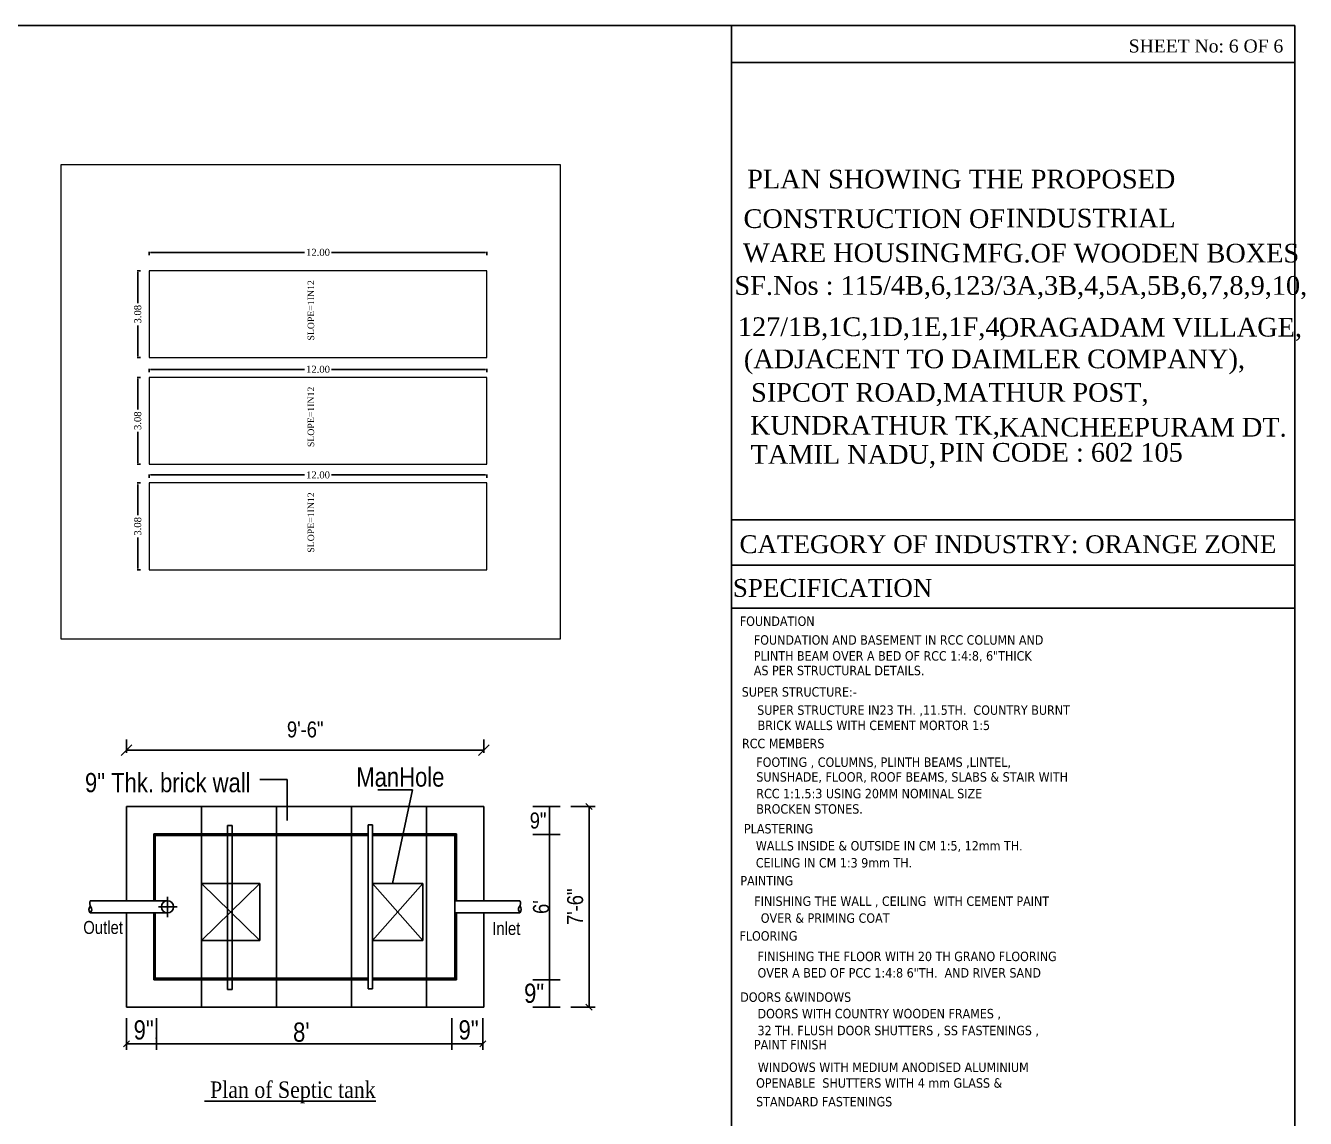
# Model space of a CAD drawing. Header units: metres. Extents: x 31037 to 31490, y -4422 to -3483.
# Drawn here: x 31291.28 to 31336.74, y -4187.7 to -4148.87 of the extents above; entities that cross this region are included whole.
import ezdxf
from ezdxf.enums import TextEntityAlignment as Align

# ---------------------------------------------------------------- set-up
doc = ezdxf.new("R2010")
doc.units = ezdxf.units.M
doc.header["$LTSCALE"] = 30
doc.header["$MEASUREMENT"] = 0
doc.header["$PDMODE"] = 34
doc.linetypes.add('ACAD_ISO02W100', pattern=[15, 12, -3])
doc.linetypes.add('HIDDEN', pattern=[0.375, 0.25, -0.125])
doc.layers.get('0').update_dxf_attribs({"color": 30, "lineweight": 40})
for name, color, linetype, lineweight in [('BLK_1_DA_RAMP_1', 7, 'Continuous', 50), ('BLK_2_DA_RAMP_1', 7, 'Continuous', 50), ('BLK_3_DA_RAMP_1', 7, 'Continuous', 50), ('DIM', 5, 'Continuous', 25), ('JSC-K-Text 2', 7, 'Continuous', 20), ('JSC-L-Text 3', 7, 'Continuous', 20), ('TEXT', 11, 'Continuous', 30)]:
    doc.layers.add(name, color=color, linetype=linetype, lineweight=lineweight)
for name, color, linetype in [('FURNITURE', 2, 'HIDDEN'), ('LE', 3, 'Continuous'), ('LINE', 7, 'Continuous'), ('Mild Line', 150, 'Continuous')]:
    doc.layers.add(name, color=color, linetype=linetype)
doc.styles.add('CMDA 1', font='GARABD.TTF')
doc.styles.add('JSC-Tahoma', font='tahoma.ttf')
doc.styles.add('New', font='ARIALN.TTF')
doc.styles.add('RAM', font='dutchi.ttf')
doc.styles.get("Standard").update_dxf_attribs({"font": 'times.ttf', "height": 0.05})
doc.dimstyles.new('Standard$0', dxfattribs={"dimtxt": 0.08, "dimasz": 0.05, "dimexe": 0.02, "dimexo": 0.05, "dimgap": 0.09, "dimtad": 0, "dimtih": 1, "dimtoh": 1, "dimzin": 0, "dimdsep": 46, "dimtxsty": 'Standard', "dimcen": 0.09, "dimclrd": 7, "dimclre": 7, "dimclrt": 7, "dimadec": 0, "dimazin": 0, "dimtfac": 1, "dimtofl": 0, "dimtmove": 0, "dimatfit": 3, "dimfxl": 0, "dimtolj": 1, "dimtzin": 0, "dimarcsym": 0})

# ---------------------------------------------------------------- blocks, each defined once
blk = doc.blocks.new('_Oblique')
at = {"color": 0, "linetype": 'ByBlock', "lineweight": -2}
blk.add_line((-0.5, -0.5), (0.5, 0.5), dxfattribs=at)
blk = doc.blocks.new('*D142')
at = {"layer": 'BLK_2_DA_RAMP_1', "color": 1, "lineweight": -2}
for p, q in [((31295.665, -4157.031), (31295.665, -4156.911)), ((31295.715, -4156.931), (31301.188, -4156.931)), ((31307.615, -4156.931), (31302.142, -4156.931)), ((31307.665, -4157.031), (31307.665, -4156.911))]:
    blk.add_line(p, q, dxfattribs=at)
at = {"layer": 'BLK_2_DA_RAMP_1', "color": 1, "lineweight": 5}
for points in [[(31295.715, -4156.923), (31295.715, -4156.94), (31295.665, -4156.931)], [(31307.615, -4156.923), (31307.615, -4156.94), (31307.665, -4156.931)]]:
    blk.add_solid(points, dxfattribs=at)
at = {"layer": 'Defpoints', "color": 0, "lineweight": 5}
for p in [(31307.665, -4156.931), (31295.665, -4157.586), (31307.665, -4157.586)]:
    blk.add_point(p, dxfattribs=at)
at = {"layer": 'BLK_2_DA_RAMP_1', "color": 1, "lineweight": 0, "insert": (31301.665, -4156.931), "char_height": 0.25, "attachment_point": 5}
blk.add_mtext('\\A1;12.00', dxfattribs=at)
blk = doc.blocks.new('*D143')
at = {"layer": 'BLK_2_DA_RAMP_1', "color": 2, "lineweight": -2}
for p, q in [((31295.361, -4157.586), (31295.241, -4157.586)), ((31295.261, -4157.636), (31295.261, -4158.733)), ((31295.261, -4160.619), (31295.261, -4159.523)), ((31295.361, -4160.669), (31295.241, -4160.669))]:
    blk.add_line(p, q, dxfattribs=at)
at = {"layer": 'BLK_2_DA_RAMP_1', "color": 2, "lineweight": 5}
for points in [[(31295.253, -4157.636), (31295.27, -4157.636), (31295.261, -4157.586)], [(31295.253, -4160.619), (31295.27, -4160.619), (31295.261, -4160.669)]]:
    blk.add_solid(points, dxfattribs=at)
at = {"layer": 'Defpoints', "color": 0, "lineweight": 5}
for p in [(31295.665, -4157.586), (31295.261, -4160.669), (31295.665, -4160.669)]:
    blk.add_point(p, dxfattribs=at)
at = {"layer": 'BLK_2_DA_RAMP_1', "color": 2, "lineweight": 0, "insert": (31295.261, -4159.128), "char_height": 0.25, "attachment_point": 5, "rotation": 90}
blk.add_mtext('\\A1;3.08', dxfattribs=at)
blk = doc.blocks.new('*D144')
at = {"layer": 'BLK_3_DA_RAMP_1', "color": 2, "lineweight": -2}
for p, q in [((31295.361, -4161.37), (31295.241, -4161.37)), ((31295.261, -4161.42), (31295.261, -4162.517)), ((31295.261, -4164.403), (31295.261, -4163.306)), ((31295.361, -4164.453), (31295.241, -4164.453))]:
    blk.add_line(p, q, dxfattribs=at)
at = {"layer": 'BLK_3_DA_RAMP_1', "color": 2, "lineweight": 5}
for points in [[(31295.253, -4161.42), (31295.27, -4161.42), (31295.261, -4161.37)], [(31295.253, -4164.403), (31295.27, -4164.403), (31295.261, -4164.453)]]:
    blk.add_solid(points, dxfattribs=at)
at = {"layer": 'Defpoints', "color": 0, "lineweight": 5}
for p in [(31295.665, -4161.37), (31295.261, -4164.453), (31295.665, -4164.453)]:
    blk.add_point(p, dxfattribs=at)
at = {"layer": 'BLK_3_DA_RAMP_1', "color": 2, "lineweight": 0, "insert": (31295.261, -4162.911), "char_height": 0.25, "attachment_point": 5, "rotation": 90}
blk.add_mtext('\\A1;3.08', dxfattribs=at)
blk = doc.blocks.new('*D145')
at = {"layer": 'BLK_3_DA_RAMP_1', "color": 1, "lineweight": -2}
for p, q in [((31295.665, -4161.186), (31295.665, -4161.066)), ((31295.715, -4161.086), (31301.188, -4161.086)), ((31307.615, -4161.086), (31302.142, -4161.086)), ((31307.665, -4161.186), (31307.665, -4161.066))]:
    blk.add_line(p, q, dxfattribs=at)
at = {"layer": 'BLK_3_DA_RAMP_1', "color": 1, "lineweight": 5}
for points in [[(31295.715, -4161.078), (31295.715, -4161.094), (31295.665, -4161.086)], [(31307.615, -4161.078), (31307.615, -4161.094), (31307.665, -4161.086)]]:
    blk.add_solid(points, dxfattribs=at)
at = {"layer": 'Defpoints', "color": 0, "lineweight": 5}
for p in [(31307.665, -4161.086), (31295.665, -4161.37), (31307.665, -4161.37)]:
    blk.add_point(p, dxfattribs=at)
at = {"layer": 'BLK_3_DA_RAMP_1', "color": 1, "lineweight": 0, "insert": (31301.665, -4161.086), "char_height": 0.25, "attachment_point": 5}
blk.add_mtext('\\A1;12.00', dxfattribs=at)
blk = doc.blocks.new('*D146')
at = {"layer": 'BLK_1_DA_RAMP_1', "color": 2, "lineweight": -2}
for p, q in [((31295.361, -4165.123), (31295.241, -4165.123)), ((31295.261, -4165.173), (31295.261, -4166.27)), ((31295.261, -4168.156), (31295.261, -4167.059)), ((31295.361, -4168.206), (31295.241, -4168.206))]:
    blk.add_line(p, q, dxfattribs=at)
at = {"layer": 'BLK_1_DA_RAMP_1', "color": 2, "lineweight": 5}
for points in [[(31295.253, -4165.173), (31295.27, -4165.173), (31295.261, -4165.123)], [(31295.253, -4168.156), (31295.27, -4168.156), (31295.261, -4168.206)]]:
    blk.add_solid(points, dxfattribs=at)
at = {"layer": 'Defpoints', "color": 0, "lineweight": 5}
for p in [(31295.665, -4165.123), (31295.261, -4168.206), (31295.665, -4168.206)]:
    blk.add_point(p, dxfattribs=at)
at = {"layer": 'BLK_1_DA_RAMP_1', "color": 2, "lineweight": 0, "insert": (31295.261, -4166.664), "char_height": 0.25, "attachment_point": 5, "rotation": 90}
blk.add_mtext('\\A1;3.08', dxfattribs=at)
blk = doc.blocks.new('*D147')
at = {"layer": 'BLK_1_DA_RAMP_1', "color": 1, "lineweight": -2}
for p, q in [((31295.665, -4164.939), (31295.665, -4164.819)), ((31295.715, -4164.839), (31301.188, -4164.839)), ((31307.615, -4164.839), (31302.142, -4164.839)), ((31307.665, -4164.939), (31307.665, -4164.819))]:
    blk.add_line(p, q, dxfattribs=at)
at = {"layer": 'BLK_1_DA_RAMP_1', "color": 1, "lineweight": 5}
for points in [[(31295.715, -4164.831), (31295.715, -4164.847), (31295.665, -4164.839)], [(31307.615, -4164.831), (31307.615, -4164.847), (31307.665, -4164.839)]]:
    blk.add_solid(points, dxfattribs=at)
at = {"layer": 'Defpoints', "color": 0, "lineweight": 5}
for p in [(31307.665, -4164.839), (31295.665, -4165.123), (31307.665, -4165.123)]:
    blk.add_point(p, dxfattribs=at)
at = {"layer": 'BLK_1_DA_RAMP_1', "color": 1, "lineweight": 0, "insert": (31301.665, -4164.839), "char_height": 0.25, "attachment_point": 5}
blk.add_mtext('\\A1;12.00', dxfattribs=at)

msp = doc.modelspace()

# ---------------------------------------------------------------- linework, layer by layer
at = {"color": 0, "linetype": 'ByBlock', "lineweight": 25}
msp.add_line((31316.35975, -4150.18951), (31336.3646, -4150.18951), dxfattribs=at)
at = {"color": 0, "lineweight": 25}
for p, q in [((31336.3646, -4150.18951), (31316.35975, -4150.18951)), ((31316.36202, -4166.42659), (31336.36687, -4166.42659)), ((31336.3646, -4168.03759), (31316.35975, -4168.03759)), ((31336.3646, -4169.56743), (31316.35975, -4169.56743)), ((31295.83048, -4177.58842), (31303.44212, -4177.58842)), ((31295.83048, -4179.96268), (31295.83048, -4177.58842)), ((31295.83048, -4177.58842), (31303.44212, -4177.58842)), ((31295.83048, -4179.96268), (31295.83048, -4177.58842)), ((31295.83048, -4177.58842), (31303.44212, -4177.58842)), ((31295.83048, -4179.96268), (31295.83048, -4177.58842)), ((31295.83048, -4177.58842), (31303.44212, -4177.58842)), ((31295.83048, -4179.96268), (31295.83048, -4177.58842)), ((31295.85746, -4177.6154), (31303.44212, -4177.6154)), ((31303.44212, -4177.6154), (31295.85746, -4177.6154)), ((31295.85746, -4177.6154), (31295.85746, -4179.96268)), ((31295.85746, -4179.96268), (31295.85746, -4177.6154)), ((31295.85746, -4177.6154), (31303.44212, -4177.6154)), ((31303.44212, -4177.6154), (31295.85746, -4177.6154)), ((31295.85746, -4177.6154), (31295.85746, -4179.96268)), ((31295.85746, -4179.96268), (31295.85746, -4177.6154)), ((31295.85746, -4177.6154), (31303.44212, -4177.6154)), ((31303.44212, -4177.6154), (31295.85746, -4177.6154)), ((31295.85746, -4177.6154), (31295.85746, -4179.96268)), ((31295.85746, -4179.96268), (31295.85746, -4177.6154)), ((31295.85746, -4177.6154), (31303.44212, -4177.6154)), ((31303.44212, -4177.6154), (31295.85746, -4177.6154)), ((31295.85746, -4177.6154), (31295.85746, -4179.96268)), ((31295.85746, -4179.96268), (31295.85746, -4177.6154)), ((31295.88444, -4177.64238), (31303.44212, -4177.64238)), ((31295.88444, -4179.96268), (31295.88444, -4177.64238)), ((31295.88444, -4177.64238), (31303.44212, -4177.64238)), ((31295.88444, -4179.96268), (31295.88444, -4177.64238)), ((31295.88444, -4177.64238), (31303.44212, -4177.64238)), ((31295.88444, -4179.96268), (31295.88444, -4177.64238)), ((31295.88444, -4177.64238), (31303.44212, -4177.64238)), ((31295.88444, -4179.96268), (31295.88444, -4177.64238)), ((31303.604, -4177.58842), (31306.58431, -4177.58842)), ((31303.604, -4177.58842), (31306.58431, -4177.58842)), ((31303.604, -4177.58842), (31306.58431, -4177.58842)), ((31303.604, -4177.58842), (31306.58431, -4177.58842)), ((31303.604, -4177.6154), (31306.55733, -4177.6154)), ((31306.55733, -4177.6154), (31303.604, -4177.6154)), ((31303.604, -4177.6154), (31306.55733, -4177.6154)), ((31306.55733, -4177.6154), (31303.604, -4177.6154)), ((31303.604, -4177.6154), (31306.55733, -4177.6154)), ((31306.55733, -4177.6154), (31303.604, -4177.6154)), ((31303.604, -4177.6154), (31306.55733, -4177.6154)), ((31306.55733, -4177.6154), (31303.604, -4177.6154)), ((31303.604, -4177.64238), (31306.53035, -4177.64238)), ((31303.604, -4177.64238), (31306.53035, -4177.64238)), ((31303.604, -4177.64238), (31306.53035, -4177.64238)), ((31303.604, -4177.64238), (31306.53035, -4177.64238)), ((31306.53035, -4177.64238), (31306.53035, -4182.71466)), ((31306.53035, -4177.64238), (31306.53035, -4182.71466)), ((31306.53035, -4177.64238), (31306.53035, -4182.71466)), ((31306.53035, -4177.64238), (31306.53035, -4182.71466)), ((31306.55733, -4179.96268), (31306.55733, -4177.6154)), ((31306.55733, -4177.6154), (31306.55733, -4179.96268)), ((31306.55733, -4179.96268), (31306.55733, -4177.6154)), ((31306.55733, -4177.6154), (31306.55733, -4179.96268)), ((31306.55733, -4179.96268), (31306.55733, -4177.6154)), ((31306.55733, -4177.6154), (31306.55733, -4179.96268)), ((31306.55733, -4179.96268), (31306.55733, -4177.6154)), ((31306.55733, -4177.6154), (31306.55733, -4179.96268)), ((31306.58431, -4177.58842), (31306.58431, -4179.96268)), ((31306.58431, -4177.58842), (31306.58431, -4179.96268)), ((31306.58431, -4177.58842), (31306.58431, -4179.96268)), ((31306.58431, -4177.58842), (31306.58431, -4179.96268)), ((31294.85919, -4179.96268), (31293.57435, -4179.96268)), ((31294.85919, -4179.96268), (31293.57435, -4179.96268)), ((31294.85919, -4179.96268), (31293.57435, -4179.96268)), ((31294.85919, -4179.96268), (31293.57435, -4179.96268)), ((31295.85746, -4179.96268), (31294.85919, -4179.96268)), ((31295.85746, -4179.96268), (31294.85919, -4179.96268)), ((31295.85746, -4179.96268), (31294.85919, -4179.96268)), ((31295.85746, -4179.96268), (31294.85919, -4179.96268)), ((31296.31612, -4179.96268), (31295.85746, -4179.96268)), ((31296.31612, -4179.96268), (31295.85746, -4179.96268)), ((31296.31612, -4179.96268), (31295.85746, -4179.96268)), ((31296.31612, -4179.96268), (31295.85746, -4179.96268)), ((31296.31612, -4180.54316), (31296.31612, -4179.82287)), ((31296.31612, -4180.54316), (31296.31612, -4179.82287)), ((31296.31612, -4180.54316), (31296.31612, -4179.82287)), ((31296.31612, -4180.54316), (31296.31612, -4179.82287)), ((31306.53035, -4179.96268), (31307.55559, -4179.96268)), ((31306.53035, -4179.96268), (31307.55559, -4179.96268)), ((31306.53035, -4179.96268), (31307.55559, -4179.96268)), ((31306.53035, -4179.96268), (31307.55559, -4179.96268)), ((31307.55559, -4179.96268), (31308.84043, -4179.96268)), ((31307.55559, -4179.96268), (31308.84043, -4179.96268)), ((31307.55559, -4179.96268), (31308.84043, -4179.96268)), ((31307.55559, -4179.96268), (31308.84043, -4179.96268)), ((31294.85919, -4180.39436), (31293.57435, -4180.39436)), ((31294.85919, -4180.39436), (31293.57435, -4180.39436)), ((31294.85919, -4180.39436), (31293.57435, -4180.39436)), ((31294.85919, -4180.39436), (31293.57435, -4180.39436)), ((31295.85746, -4180.39436), (31294.85919, -4180.39436)), ((31295.85746, -4180.39436), (31294.85919, -4180.39436)), ((31295.85746, -4180.39436), (31294.85919, -4180.39436)), ((31295.85746, -4180.39436), (31294.85919, -4180.39436)), ((31295.83048, -4182.76862), (31295.83048, -4180.39436)), ((31295.83048, -4182.76862), (31295.83048, -4180.39436)), ((31295.83048, -4182.76862), (31295.83048, -4180.39436)), ((31295.83048, -4182.76862), (31295.83048, -4180.39436)), ((31295.85746, -4180.39436), (31295.85746, -4182.74164)), ((31296.31612, -4180.39436), (31295.85746, -4180.39436)), ((31295.85746, -4182.74164), (31295.85746, -4180.39436)), ((31295.85746, -4180.39436), (31295.85746, -4182.74164)), ((31296.31612, -4180.39436), (31295.85746, -4180.39436)), ((31295.85746, -4182.74164), (31295.85746, -4180.39436)), ((31295.85746, -4180.39436), (31295.85746, -4182.74164)), ((31296.31612, -4180.39436), (31295.85746, -4180.39436)), ((31295.85746, -4182.74164), (31295.85746, -4180.39436)), ((31295.85746, -4180.39436), (31295.85746, -4182.74164)), ((31296.31612, -4180.39436), (31295.85746, -4180.39436)), ((31295.85746, -4182.74164), (31295.85746, -4180.39436)), ((31295.88444, -4182.71466), (31295.88444, -4180.39436)), ((31295.88444, -4182.71466), (31295.88444, -4180.39436)), ((31295.88444, -4182.71466), (31295.88444, -4180.39436)), ((31295.88444, -4182.71466), (31295.88444, -4180.39436)), ((31296.66445, -4180.17852), (31295.99955, -4180.17852)), ((31296.66445, -4180.17852), (31295.99955, -4180.17852)), ((31296.66445, -4180.17852), (31295.99955, -4180.17852)), ((31296.66445, -4180.17852), (31295.99955, -4180.17852)), ((31306.53035, -4180.39436), (31307.55559, -4180.39436)), ((31306.53035, -4180.39436), (31307.55559, -4180.39436)), ((31306.53035, -4180.39436), (31307.55559, -4180.39436)), ((31306.53035, -4180.39436), (31307.55559, -4180.39436)), ((31306.55733, -4182.74164), (31306.55733, -4180.39436)), ((31306.55733, -4180.39436), (31306.55733, -4182.74164)), ((31306.55733, -4182.74164), (31306.55733, -4180.39436)), ((31306.55733, -4180.39436), (31306.55733, -4182.74164)), ((31306.55733, -4182.74164), (31306.55733, -4180.39436)), ((31306.55733, -4180.39436), (31306.55733, -4182.74164)), ((31306.55733, -4182.74164), (31306.55733, -4180.39436)), ((31306.55733, -4180.39436), (31306.55733, -4182.74164)), ((31306.58431, -4180.39436), (31306.58431, -4182.76862)), ((31306.58431, -4180.39436), (31306.58431, -4182.76862)), ((31306.58431, -4180.39436), (31306.58431, -4182.76862)), ((31306.58431, -4180.39436), (31306.58431, -4182.76862)), ((31307.55559, -4180.39436), (31308.8374, -4180.39436)), ((31307.55559, -4180.39436), (31308.8374, -4180.39436)), ((31307.55559, -4180.39436), (31308.8374, -4180.39436)), ((31307.55559, -4180.39436), (31308.8374, -4180.39436)), ((31303.44212, -4182.71466), (31295.88444, -4182.71466)), ((31303.44212, -4182.71466), (31295.88444, -4182.71466)), ((31303.44212, -4182.71466), (31295.88444, -4182.71466)), ((31303.44212, -4182.71466), (31295.88444, -4182.71466)), ((31306.53035, -4182.71466), (31303.604, -4182.71466)), ((31306.53035, -4182.71466), (31303.604, -4182.71466)), ((31306.53035, -4182.71466), (31303.604, -4182.71466)), ((31306.53035, -4182.71466), (31303.604, -4182.71466)), ((31303.44212, -4182.76862), (31295.83048, -4182.76862)), ((31303.44212, -4182.76862), (31295.83048, -4182.76862)), ((31303.44212, -4182.76862), (31295.83048, -4182.76862)), ((31303.44212, -4182.76862), (31295.83048, -4182.76862)), ((31295.85746, -4182.74164), (31303.44212, -4182.74164)), ((31303.44212, -4182.74164), (31295.85746, -4182.74164)), ((31295.85746, -4182.74164), (31303.44212, -4182.74164)), ((31303.44212, -4182.74164), (31295.85746, -4182.74164)), ((31295.85746, -4182.74164), (31303.44212, -4182.74164)), ((31303.44212, -4182.74164), (31295.85746, -4182.74164)), ((31295.85746, -4182.74164), (31303.44212, -4182.74164)), ((31303.44212, -4182.74164), (31295.85746, -4182.74164)), ((31303.604, -4182.74164), (31306.55733, -4182.74164)), ((31306.55733, -4182.74164), (31303.604, -4182.74164)), ((31303.604, -4182.74164), (31306.55733, -4182.74164)), ((31306.55733, -4182.74164), (31303.604, -4182.74164)), ((31303.604, -4182.74164), (31306.55733, -4182.74164)), ((31306.55733, -4182.74164), (31303.604, -4182.74164)), ((31303.604, -4182.74164), (31306.55733, -4182.74164)), ((31306.55733, -4182.74164), (31303.604, -4182.74164)), ((31306.58431, -4182.76862), (31303.604, -4182.76862)), ((31306.58431, -4182.76862), (31303.604, -4182.76862)), ((31306.58431, -4182.76862), (31303.604, -4182.76862)), ((31306.58431, -4182.76862), (31303.604, -4182.76862)), ((31294.89344, -4183.73991), (31294.85919, -4183.70565)), ((31294.89344, -4183.73991), (31294.85919, -4183.70565)), ((31294.89344, -4183.73991), (31294.85919, -4183.70565)), ((31294.89344, -4183.73991), (31294.85919, -4183.70565))]:
    msp.add_line(p, q, dxfattribs=at)
at = {"color": 0, "lineweight": 5}
msp.add_lwpolyline([(31292.54014, -4153.80531), (31310.26715, -4153.80531), (31310.26715, -4170.66858), (31292.54014, -4170.66858)], close=True, dxfattribs=at)
at = {"color": 0, "lineweight": 25}
for centre, major_axis, start_param, end_param in [((31293.77244, -4180.05003), (0.15309, 0.15309), 1.94089673, 3.00970596), ((31293.77244, -4180.05003), (0.15309, 0.15309), 1.94089673, 3.00970596), ((31293.77244, -4180.05003), (0.15309, 0.15309), 1.94089673, 3.00970596), ((31293.77244, -4180.05003), (0.15309, 0.15309), 1.94089673, 3.00970596), ((31296.31612, -4180.17852), (0.15262, 0.15262), 5.49778714, 11.78097245), ((31296.31612, -4180.17852), (0.15262, 0.15262), 5.49778714, 11.78097245), ((31296.31612, -4180.17852), (0.15262, 0.15262), 5.49778714, 11.78097245), ((31296.31612, -4180.17852), (0.15262, 0.15262), 5.49778714, 11.78097245), ((31308.64234, -4180.05003), (-0.15309, 0.15309), 3.27347935, 4.34228857), ((31308.64234, -4180.05003), (-0.15309, 0.15309), 3.27347935, 4.34228857), ((31308.64234, -4180.05003), (-0.15309, 0.15309), 3.27347935, 4.34228857), ((31308.64234, -4180.05003), (-0.15309, 0.15309), 3.27347935, 4.34228857), ((31293.71699, -4180.27253), (0.13264, 0.13264), 1.62779836, 3.06305611), ((31293.71699, -4180.27253), (0.13264, 0.13264), 1.62779836, 3.06305611), ((31293.71699, -4180.27253), (0.13264, 0.13264), 1.62779836, 3.06305611), ((31293.71699, -4180.27253), (0.13264, 0.13264), 1.62779836, 3.06305611), ((31293.44821, -4180.27267), (-0.12549, 0.12549), 3.16832319, 4.46554452), ((31293.44821, -4180.27267), (-0.12549, 0.12549), 3.16832319, 4.46554452), ((31293.44821, -4180.27267), (-0.12549, 0.12549), 3.16832319, 4.46554452), ((31293.44821, -4180.27267), (-0.12549, 0.12549), 3.16832319, 4.46554452), ((31308.96657, -4180.27267), (0.12549, 0.12549), 1.81764079, 3.11486212), ((31308.96657, -4180.27267), (0.12549, 0.12549), 1.81764079, 3.11486212), ((31308.96657, -4180.27267), (0.12549, 0.12549), 1.81764079, 3.11486212), ((31308.96657, -4180.27267), (0.12549, 0.12549), 1.81764079, 3.11486212), ((31308.69779, -4180.27253), (0.13264, 0.13264), 4.79092552, 6.22618327), ((31308.69779, -4180.27253), (0.13264, 0.13264), 4.79092552, 6.22618327), ((31308.69779, -4180.27253), (0.13264, 0.13264), 4.79092552, 6.22618327), ((31308.69779, -4180.27253), (0.13264, 0.13264), 4.79092552, 6.22618327)]:
    msp.add_ellipse(centre, major_axis=major_axis, ratio=1, start_param=start_param, end_param=end_param, dxfattribs=at)
msp.add_solid([(31306.58431, -4177.58842), (31306.58412, -4177.61558), (31306.55775, -4177.58823), (31306.55733, -4177.6154)], dxfattribs=at)
msp.add_solid([(31306.58431, -4177.58842), (31306.58412, -4177.61558), (31306.55775, -4177.58823), (31306.55733, -4177.6154)], dxfattribs=at)
msp.add_solid([(31306.58431, -4177.58842), (31306.58412, -4177.61558), (31306.55775, -4177.58823), (31306.55733, -4177.6154)], dxfattribs=at)
msp.add_solid([(31306.58431, -4177.58842), (31306.58412, -4177.61558), (31306.55775, -4177.58823), (31306.55733, -4177.6154)], dxfattribs=at)
at = {"layer": 'BLK_1_DA_RAMP_1', "color": 1, "lineweight": 0}
msp.add_lwpolyline([(31295.66522, -4165.12309), (31295.66522, -4168.20584), (31307.66522, -4168.20584), (31307.66522, -4165.12309)], close=True, dxfattribs=at)
at = {"layer": 'BLK_2_DA_RAMP_1', "color": 1, "lineweight": 0}
msp.add_lwpolyline([(31295.66522, -4157.58631), (31295.66522, -4160.66906), (31307.66522, -4160.66906), (31307.66522, -4157.58631)], close=True, dxfattribs=at)
at = {"layer": 'BLK_3_DA_RAMP_1', "color": 1, "lineweight": 0}
msp.add_lwpolyline([(31295.66522, -4161.3701), (31295.66522, -4164.45284), (31307.66522, -4164.45284), (31307.66522, -4161.3701)], close=True, dxfattribs=at)
at = {"layer": 'DIM', "color": 0, "lineweight": 25}
for p, q in [((31294.85919, -4174.7045), (31294.85919, -4174.24044)), ((31294.85919, -4174.7045), (31294.85919, -4174.24044)), ((31294.85919, -4174.7045), (31294.85919, -4174.24044)), ((31294.85919, -4174.7045), (31294.85919, -4174.24044)), ((31307.55559, -4174.7045), (31307.55559, -4174.24044)), ((31307.55559, -4174.7045), (31307.55559, -4174.24044)), ((31307.55559, -4174.7045), (31307.55559, -4174.24044)), ((31307.55559, -4174.7045), (31307.55559, -4174.24044)), ((31294.85919, -4174.61966), (31307.55559, -4174.61966)), ((31294.85919, -4174.61966), (31307.55559, -4174.61966)), ((31294.85919, -4174.61966), (31307.55559, -4174.61966)), ((31294.85919, -4174.61966), (31307.55559, -4174.61966)), ((31310.64629, -4176.61713), (31311.5086, -4176.61713)), ((31310.64629, -4176.61713), (31311.5086, -4176.61713)), ((31310.64629, -4176.61713), (31311.5086, -4176.61713)), ((31310.64629, -4176.61713), (31311.5086, -4176.61713)), ((31311.29276, -4176.61713), (31311.29276, -4183.73991)), ((31311.29276, -4176.61713), (31311.29276, -4183.73991)), ((31311.29276, -4176.61713), (31311.29276, -4183.73991)), ((31311.29276, -4176.61713), (31311.29276, -4183.73991)), ((31310.64629, -4183.73991), (31311.5086, -4183.73991)), ((31310.64629, -4183.73991), (31311.5086, -4183.73991)), ((31310.64629, -4183.73991), (31311.5086, -4183.73991)), ((31310.64629, -4183.73991), (31311.5086, -4183.73991)), ((31294.85919, -4184.13171), (31294.85919, -4185.26427)), ((31294.85919, -4184.13171), (31294.85919, -4185.26427)), ((31294.85919, -4184.13171), (31294.85919, -4185.26427)), ((31294.85919, -4184.13171), (31294.85919, -4185.26427)), ((31295.9241, -4184.13171), (31295.9241, -4185.26427)), ((31295.9241, -4184.13171), (31295.9241, -4185.26427)), ((31295.9241, -4184.13171), (31295.9241, -4185.26427)), ((31295.9241, -4184.13171), (31295.9241, -4185.26427)), ((31306.41437, -4184.13171), (31306.41437, -4185.26427)), ((31306.41437, -4184.13171), (31306.41437, -4185.26427)), ((31306.41437, -4184.13171), (31306.41437, -4185.26427)), ((31306.41437, -4184.13171), (31306.41437, -4185.26427)), ((31307.52134, -4184.13171), (31307.52134, -4185.26427)), ((31307.52134, -4184.13171), (31307.52134, -4185.26427)), ((31307.52134, -4184.13171), (31307.52134, -4185.26427)), ((31307.52134, -4184.13171), (31307.52134, -4185.26427)), ((31294.85919, -4185.04843), (31307.52134, -4185.04843)), ((31294.85919, -4185.04843), (31307.52134, -4185.04843)), ((31294.85919, -4185.04843), (31307.52134, -4185.04843)), ((31294.85919, -4185.04843), (31307.52134, -4185.04843))]:
    msp.add_line(p, q, dxfattribs=at)
msp.add_lwpolyline([(31232.08042, -4148.87448), (31336.3646, -4148.87448), (31336.3646, -4230.29321), (31232.08042, -4230.29321)], close=True, dxfattribs=at)
msp.add_lwpolyline([(31336.3646, -4230.29321), (31336.3646, -4148.87448), (31316.35975, -4148.87448), (31316.35975, -4230.29321)], dxfattribs=at)
at = {"layer": 'FURNITURE', "color": 0, "lineweight": 25}
for p, q in [((31294.85919, -4184.86138), (31294.85919, -4184.83499)), ((31294.85919, -4184.86138), (31294.85919, -4184.83499)), ((31294.85919, -4184.86138), (31294.85919, -4184.83499)), ((31294.85919, -4184.86138), (31294.85919, -4184.83499)), ((31295.91437, -4184.86138), (31295.91437, -4184.83499)), ((31295.91437, -4184.86138), (31295.91437, -4184.83499)), ((31295.91437, -4184.86138), (31295.91437, -4184.83499)), ((31295.91437, -4184.86138), (31295.91437, -4184.83499)), ((31294.85919, -4185.05083), (31295.91437, -4185.05083)), ((31294.85919, -4185.05083), (31295.91437, -4185.05083)), ((31294.85919, -4185.05083), (31295.91437, -4185.05083)), ((31294.85919, -4185.05083), (31295.91437, -4185.05083))]:
    msp.add_line(p, q, dxfattribs=at)
at = {"layer": 'LINE', "color": 0, "lineweight": 25}
for p, q in [((31294.85919, -4176.61713), (31307.55559, -4176.61713)), ((31294.85919, -4179.96268), (31294.85919, -4176.61713)), ((31294.85919, -4176.61713), (31307.55559, -4176.61713)), ((31294.85919, -4179.96268), (31294.85919, -4176.61713)), ((31294.85919, -4176.61713), (31307.55559, -4176.61713)), ((31294.85919, -4179.96268), (31294.85919, -4176.61713)), ((31294.85919, -4176.61713), (31307.55559, -4176.61713)), ((31294.85919, -4179.96268), (31294.85919, -4176.61713)), ((31307.55559, -4176.61713), (31307.55559, -4179.96268)), ((31307.55559, -4176.61713), (31307.55559, -4179.96268)), ((31307.55559, -4176.61713), (31307.55559, -4179.96268)), ((31307.55559, -4176.61713), (31307.55559, -4179.96268)), ((31309.30042, -4176.61713), (31310.27189, -4176.61713)), ((31309.30042, -4176.61713), (31310.27189, -4176.61713)), ((31309.30042, -4176.61713), (31310.27189, -4176.61713)), ((31309.30042, -4176.61713), (31310.27189, -4176.61713)), ((31309.89268, -4177.61558), (31309.89268, -4176.61713)), ((31309.89268, -4177.61558), (31309.89268, -4176.61713)), ((31309.89268, -4177.61558), (31309.89268, -4176.61713)), ((31309.89268, -4177.61558), (31309.89268, -4176.61713)), ((31309.30042, -4177.61558), (31310.27189, -4177.61558)), ((31309.30042, -4177.61558), (31310.27189, -4177.61558)), ((31309.30042, -4177.61558), (31310.27189, -4177.61558)), ((31309.30042, -4177.61558), (31310.27189, -4177.61558)), ((31309.67963, -4177.61558), (31310.27189, -4177.61558)), ((31309.67963, -4177.61558), (31310.27189, -4177.61558)), ((31309.67963, -4177.61558), (31310.27189, -4177.61558)), ((31309.67963, -4177.61558), (31310.27189, -4177.61558)), ((31309.89268, -4177.61558), (31309.89268, -4182.76862)), ((31309.89268, -4177.61558), (31309.89268, -4182.76862)), ((31309.89268, -4177.61558), (31309.89268, -4182.76862)), ((31309.89268, -4177.61558), (31309.89268, -4182.76862)), ((31294.85919, -4183.73991), (31294.85919, -4180.39436)), ((31294.85919, -4183.73991), (31294.85919, -4180.39436)), ((31294.85919, -4183.73991), (31294.85919, -4180.39436)), ((31294.85919, -4183.73991), (31294.85919, -4180.39436)), ((31307.55559, -4180.39436), (31307.55559, -4183.73991)), ((31307.55559, -4180.39436), (31307.55559, -4183.73991)), ((31307.55559, -4180.39436), (31307.55559, -4183.73991)), ((31307.55559, -4180.39436), (31307.55559, -4183.73991)), ((31309.3006, -4182.76862), (31310.27189, -4182.76862)), ((31309.3006, -4182.76862), (31310.27189, -4182.76862)), ((31309.3006, -4182.76862), (31310.27189, -4182.76862)), ((31309.3006, -4182.76862), (31310.27189, -4182.76862)), ((31309.67963, -4182.76862), (31310.27189, -4182.76862)), ((31309.67963, -4182.76862), (31310.27189, -4182.76862)), ((31309.67963, -4182.76862), (31310.27189, -4182.76862)), ((31309.67963, -4182.76862), (31310.27189, -4182.76862)), ((31309.89268, -4182.76862), (31309.89268, -4183.73991)), ((31309.89268, -4182.76862), (31309.89268, -4183.73991)), ((31309.89268, -4182.76862), (31309.89268, -4183.73991)), ((31309.89268, -4182.76862), (31309.89268, -4183.73991)), ((31307.55559, -4183.73991), (31294.85919, -4183.73991)), ((31307.55559, -4183.73991), (31294.85919, -4183.73991)), ((31307.55559, -4183.73991), (31294.85919, -4183.73991)), ((31307.55559, -4183.73991), (31294.85919, -4183.73991)), ((31309.3006, -4183.73991), (31310.27189, -4183.73991)), ((31309.3006, -4183.73991), (31310.27189, -4183.73991)), ((31309.3006, -4183.73991), (31310.27189, -4183.73991)), ((31309.3006, -4183.73991), (31310.27189, -4183.73991))]:
    msp.add_line(p, q, dxfattribs=at)
at = {"layer": 'Mild Line', "color": 0, "lineweight": 25}
for p, q in [((31300.56781, -4175.65055), (31299.59986, -4175.65055)), ((31300.56781, -4175.65055), (31299.59986, -4175.65055)), ((31300.56781, -4175.65055), (31299.59986, -4175.65055)), ((31300.56781, -4175.65055), (31299.59986, -4175.65055)), ((31300.56781, -4177.11626), (31300.56781, -4175.65055)), ((31300.56781, -4177.11626), (31300.56781, -4175.65055)), ((31300.56781, -4177.11626), (31300.56781, -4175.65055)), ((31300.56781, -4177.11626), (31300.56781, -4175.65055)), ((31305.02384, -4176.02109), (31303.79256, -4176.02109)), ((31305.02384, -4176.02109), (31303.79256, -4176.02109)), ((31305.02384, -4176.02109), (31303.79256, -4176.02109)), ((31305.02384, -4176.02109), (31303.79256, -4176.02109)), ((31304.30987, -4179.35025), (31305.02384, -4176.02109)), ((31304.30987, -4179.35025), (31305.02384, -4176.02109)), ((31304.30987, -4179.35025), (31305.02384, -4176.02109)), ((31304.30987, -4179.35025), (31305.02384, -4176.02109)), ((31303.44212, -4177.26466), (31303.44212, -4183.09238)), ((31303.44212, -4177.26466), (31303.604, -4177.26466)), ((31303.44212, -4177.26466), (31303.44212, -4183.09238)), ((31303.44212, -4177.26466), (31303.604, -4177.26466)), ((31303.44212, -4177.26466), (31303.44212, -4183.09238)), ((31303.44212, -4177.26466), (31303.604, -4177.26466)), ((31303.44212, -4177.26466), (31303.44212, -4183.09238)), ((31303.44212, -4177.26466), (31303.604, -4177.26466)), ((31303.604, -4177.26466), (31303.604, -4183.09238)), ((31303.604, -4177.26466), (31303.604, -4183.09238)), ((31303.604, -4177.26466), (31303.604, -4183.09238)), ((31303.604, -4177.26466), (31303.604, -4183.09238)), ((31298.44774, -4177.29164), (31298.44774, -4183.11936)), ((31298.44774, -4177.29164), (31298.60962, -4177.29164)), ((31298.44774, -4177.29164), (31298.44774, -4183.11936)), ((31298.44774, -4177.29164), (31298.60962, -4177.29164)), ((31298.44774, -4177.29164), (31298.44774, -4183.11936)), ((31298.44774, -4177.29164), (31298.60962, -4177.29164)), ((31298.44774, -4177.29164), (31298.44774, -4183.11936)), ((31298.44774, -4177.29164), (31298.60962, -4177.29164)), ((31298.60962, -4177.29164), (31298.60962, -4183.11936)), ((31298.60962, -4177.29164), (31298.60962, -4183.11936)), ((31298.60962, -4177.29164), (31298.60962, -4183.11936)), ((31298.60962, -4177.29164), (31298.60962, -4183.11936)), ((31298.60962, -4183.11936), (31298.44774, -4183.11936)), ((31298.60962, -4183.11936), (31298.44774, -4183.11936)), ((31298.60962, -4183.11936), (31298.44774, -4183.11936)), ((31298.60962, -4183.11936), (31298.44774, -4183.11936)), ((31303.604, -4183.09238), (31303.44212, -4183.09238)), ((31303.604, -4183.09238), (31303.44212, -4183.09238)), ((31303.604, -4183.09238), (31303.44212, -4183.09238)), ((31303.604, -4183.09238), (31303.44212, -4183.09238))]:
    msp.add_line(p, q, dxfattribs=at)
at = {"layer": 'Mild Line', "color": 0, "linetype": 'ACAD_ISO02W100', "lineweight": 25}
for p, q in [((31297.52491, -4183.73991), (31297.52491, -4176.61713)), ((31297.52491, -4183.73991), (31297.52491, -4176.61713)), ((31297.52491, -4183.73991), (31297.52491, -4176.61713)), ((31297.52491, -4183.73991), (31297.52491, -4176.61713)), ((31300.19062, -4183.73991), (31300.19062, -4176.61713)), ((31300.19062, -4183.73991), (31300.19062, -4176.61713)), ((31300.19062, -4183.73991), (31300.19062, -4176.61713)), ((31300.19062, -4183.73991), (31300.19062, -4176.61713)), ((31302.85634, -4183.73991), (31302.85634, -4176.61713)), ((31302.85634, -4183.73991), (31302.85634, -4176.61713)), ((31302.85634, -4183.73991), (31302.85634, -4176.61713)), ((31302.85634, -4183.73991), (31302.85634, -4176.61713)), ((31305.52205, -4183.73991), (31305.52205, -4176.61713)), ((31305.52205, -4183.73991), (31305.52205, -4176.61713)), ((31305.52205, -4183.73991), (31305.52205, -4176.61713)), ((31305.52205, -4183.73991), (31305.52205, -4176.61713)), ((31297.52491, -4179.35025), (31299.60265, -4179.35025)), ((31297.52491, -4181.37296), (31297.52491, -4179.35025)), ((31299.60265, -4181.37296), (31297.52491, -4179.35025)), ((31299.60265, -4179.35025), (31297.52491, -4181.37296)), ((31297.52491, -4179.35025), (31299.60265, -4179.35025)), ((31297.52491, -4181.37296), (31297.52491, -4179.35025)), ((31299.60265, -4181.37296), (31297.52491, -4179.35025)), ((31299.60265, -4179.35025), (31297.52491, -4181.37296)), ((31297.52491, -4179.35025), (31299.60265, -4179.35025)), ((31297.52491, -4181.37296), (31297.52491, -4179.35025)), ((31299.60265, -4181.37296), (31297.52491, -4179.35025)), ((31299.60265, -4179.35025), (31297.52491, -4181.37296)), ((31297.52491, -4179.35025), (31299.60265, -4179.35025)), ((31297.52491, -4181.37296), (31297.52491, -4179.35025)), ((31299.60265, -4181.37296), (31297.52491, -4179.35025)), ((31299.60265, -4179.35025), (31297.52491, -4181.37296)), ((31299.60265, -4179.35025), (31299.60265, -4181.37296)), ((31299.60265, -4179.35025), (31299.60265, -4181.37296)), ((31299.60265, -4179.35025), (31299.60265, -4181.37296)), ((31299.60265, -4179.35025), (31299.60265, -4181.37296)), ((31303.60243, -4179.35025), (31305.39042, -4179.35025)), ((31303.60243, -4181.37296), (31303.60243, -4179.35025)), ((31305.39042, -4181.37296), (31303.60243, -4179.35025)), ((31305.39042, -4179.35025), (31303.60243, -4181.37296)), ((31303.60243, -4179.35025), (31305.39042, -4179.35025)), ((31303.60243, -4181.37296), (31303.60243, -4179.35025)), ((31305.39042, -4181.37296), (31303.60243, -4179.35025)), ((31305.39042, -4179.35025), (31303.60243, -4181.37296)), ((31303.60243, -4179.35025), (31305.39042, -4179.35025)), ((31303.60243, -4181.37296), (31303.60243, -4179.35025)), ((31305.39042, -4181.37296), (31303.60243, -4179.35025)), ((31305.39042, -4179.35025), (31303.60243, -4181.37296)), ((31303.60243, -4179.35025), (31305.39042, -4179.35025)), ((31303.60243, -4181.37296), (31303.60243, -4179.35025)), ((31305.39042, -4181.37296), (31303.60243, -4179.35025)), ((31305.39042, -4179.35025), (31303.60243, -4181.37296)), ((31305.39042, -4179.35025), (31305.39042, -4181.37296)), ((31305.39042, -4179.35025), (31305.39042, -4181.37296)), ((31305.39042, -4179.35025), (31305.39042, -4181.37296)), ((31305.39042, -4179.35025), (31305.39042, -4181.37296)), ((31299.60265, -4181.37296), (31297.52491, -4181.37296)), ((31299.60265, -4181.37296), (31297.52491, -4181.37296)), ((31299.60265, -4181.37296), (31297.52491, -4181.37296)), ((31299.60265, -4181.37296), (31297.52491, -4181.37296)), ((31305.39042, -4181.37296), (31303.60243, -4181.37296)), ((31305.39042, -4181.37296), (31303.60243, -4181.37296)), ((31305.39042, -4181.37296), (31303.60243, -4181.37296)), ((31305.39042, -4181.37296), (31303.60243, -4181.37296))]:
    msp.add_line(p, q, dxfattribs=at)

# ---------------------------------------------------------------- block references
at = {"layer": 'DIM', "color": 0, "lineweight": 25}
for p, xscale, yscale, zscale, rotation in [((31294.85919, -4174.61966), 0.3792124713921794, 0.3792124713921794, 0.3792124713921794, 180), ((31294.85919, -4174.61966), 0.3792124713921794, 0.3792124713921794, 0.3792124713921794, 180), ((31294.85919, -4174.61966), 0.3792124713921794, 0.3792124713921794, 0.3792124713921794, 180), ((31294.85919, -4174.61966), 0.3792124713921794, 0.3792124713921794, 0.3792124713921794, 180), ((31311.29276, -4176.61713), 0.2158416713089941, 0.2158416713089941, 0.2158416713089941, 90), ((31311.29276, -4176.61713), 0.2158416713089941, 0.2158416713089941, 0.2158416713089941, 90), ((31311.29276, -4176.61713), 0.2158416713089941, 0.2158416713089941, 0.2158416713089941, 90), ((31311.29276, -4176.61713), 0.2158416713089941, 0.2158416713089941, 0.2158416713089941, 90), ((31311.29276, -4183.73991), 0.2158416713089941, 0.2158416713089941, 0.2158416713089941, 270), ((31311.29276, -4183.73991), 0.2158416713089941, 0.2158416713089941, 0.2158416713089941, 270), ((31311.29276, -4183.73991), 0.2158416713089941, 0.2158416713089941, 0.2158416713089941, 270), ((31311.29276, -4183.73991), 0.2158416713089941, 0.2158416713089941, 0.2158416713089941, 270), ((31294.85919, -4185.04843), 0.2158416713157869, 0.2158416713157869, 0.2158416713157869, 180), ((31294.85919, -4185.04843), 0.2158416713157869, 0.2158416713157869, 0.2158416713157869, 180), ((31294.85919, -4185.04843), 0.2158416713157869, 0.2158416713157869, 0.2158416713157869, 180), ((31294.85919, -4185.04843), 0.2158416713157869, 0.2158416713157869, 0.2158416713157869, 180)]:
    msp.add_blockref('_Oblique', p, dxfattribs=dict(at, xscale=xscale, yscale=yscale, zscale=zscale, rotation=rotation))
for p, xscale, yscale, zscale in [((31307.55559, -4174.61966), 0.3792124713921794, 0.3792124713921794, 0.3792124713921794), ((31307.55559, -4174.61966), 0.3792124713921794, 0.3792124713921794, 0.3792124713921794), ((31307.55559, -4174.61966), 0.3792124713921794, 0.3792124713921794, 0.3792124713921794), ((31307.55559, -4174.61966), 0.3792124713921794, 0.3792124713921794, 0.3792124713921794), ((31307.52134, -4185.04843), 0.2158416713157869, 0.2158416713157869, 0.2158416713157869), ((31307.52134, -4185.04843), 0.2158416713157869, 0.2158416713157869, 0.2158416713157869), ((31307.52134, -4185.04843), 0.2158416713157869, 0.2158416713157869, 0.2158416713157869), ((31307.52134, -4185.04843), 0.2158416713157869, 0.2158416713157869, 0.2158416713157869)]:
    msp.add_blockref('_Oblique', p, dxfattribs=dict(at, xscale=xscale, yscale=yscale, zscale=zscale))

# ---------------------------------------------------------------- texts
at = {"color": 0, "lineweight": 25}
for s, p in [('CATEGORY OF INDUSTRY: ORANGE ZONE', (31316.63826, -4167.61532)), ('SPECIFICATION', (31316.40268, -4169.16807))]:
    msp.add_text(s, height=0.6348267, dxfattribs=at).set_placement(p)
at = {"layer": 'BLK_1_DA_RAMP_1', "color": 1, "lineweight": 0, "insert": (31301.53169, -4167.60047), "char_height": 0.23, "width": 2.1409167, "attachment_point": 7, "rotation": 90}
msp.add_mtext('SLOPE=1IN12', dxfattribs=at)
at = {"layer": 'BLK_2_DA_RAMP_1', "color": 1, "lineweight": 0, "insert": (31301.53169, -4160.06369), "char_height": 0.23, "width": 2.1198386, "attachment_point": 7, "rotation": 90}
msp.add_mtext('SLOPE=1IN12', dxfattribs=at)
at = {"layer": 'BLK_3_DA_RAMP_1', "color": 1, "lineweight": 0, "insert": (31301.53169, -4163.84747), "char_height": 0.23, "width": 2.4108282, "attachment_point": 7, "rotation": 90}
msp.add_mtext('SLOPE=1IN12', dxfattribs=at)
at = {"layer": 'DIM', "color": 0, "lineweight": 25, "style": 'New'}
for s, height, p in [('9" Thk. brick wall', 0.6825824, (31296.3275, -4175.75285)), ('9" Thk. brick wall', 0.6825824, (31296.3275, -4175.75285)), ('9" Thk. brick wall', 0.6825824, (31296.3275, -4175.75285)), ('9" Thk. brick wall', 0.6825824, (31296.3275, -4175.75285)), ('ManHole', 0.682582, (31304.59146, -4175.55473)), ('ManHole', 0.682582, (31304.59146, -4175.55473)), ('ManHole', 0.682582, (31304.59146, -4175.55473)), ('ManHole', 0.682582, (31304.59146, -4175.55473)), ('Outlet', 0.460936, (31294.03034, -4180.90301)), ('Outlet', 0.460936, (31294.03034, -4180.90301)), ('Outlet', 0.460936, (31294.03034, -4180.90301)), ('Outlet', 0.460936, (31294.03034, -4180.90301)), ('Inlet', 0.460936, (31308.35296, -4180.93825)), ('Inlet', 0.460936, (31308.35296, -4180.93825)), ('Inlet', 0.460936, (31308.35296, -4180.93825)), ('Inlet', 0.460936, (31308.35296, -4180.93825))]:
    msp.add_text(s, height=height, dxfattribs=at).set_placement(p, align=Align.MIDDLE)
at = {"layer": 'FURNITURE', "color": 0, "lineweight": 25, "style": 'CMDA 1'}
msp.add_text('%%u Plan of Septic tank', height=0.5839872, dxfattribs=at).set_placement((31297.63645, -4186.96754))
msp.add_text('%%u Plan of Septic tank', height=0.5839872, dxfattribs=at).set_placement((31297.63645, -4186.96754))
msp.add_text('%%u Plan of Septic tank', height=0.5839872, dxfattribs=at).set_placement((31297.63645, -4186.96754))
msp.add_text('%%u Plan of Septic tank', height=0.5839872, dxfattribs=at).set_placement((31297.63645, -4186.96754))
at = {"layer": 'JSC-K-Text 2', "color": 0, "lineweight": 25, "style": 'JSC-Tahoma'}
for s, p in [('FOUNDATION AND BASEMENT IN RCC COLUMN AND ', (31317.14752, -4170.86654)), ('PLINTH BEAM OVER A BED OF RCC 1:4:8, 6"THICK ', (31317.14752, -4171.43167)), ('AS PER STRUCTURAL DETAILS.', (31317.14752, -4171.95087)), ('SUPER STRUCTURE IN23 TH. ,11.5TH.  COUNTRY BURNT', (31317.26736, -4173.35784)), (' BRICK WALLS WITH CEMENT MORTOR 1:5', (31317.15668, -4173.89953)), ('FOOTING , COLUMNS, PLINTH BEAMS ,LINTEL,', (31317.23546, -4175.20726)), ('SUNSHADE, FLOOR, ROOF BEAMS, SLABS & STAIR WITH', (31317.23546, -4175.73173)), ('RCC 1:1.5:3 USING 20MM NOMINAL SIZE', (31317.23546, -4176.32274)), ('BROCKEN STONES.', (31317.23546, -4176.86986)), ('WALLS INSIDE & OUTSIDE IN CM 1:5, 12mm TH.', (31317.21896, -4178.17832)), ('CEILING IN CM 1:3 9mm TH.', (31317.21896, -4178.78176)), ('FINISHING THE WALL , CEILING  WITH CEMENT PAINT', (31317.16442, -4180.14527)), (' OVER & PRIMING COAT', (31317.26864, -4180.74586)), ('FINISHING THE FLOOR WITH 20 TH GRANO FLOORING', (31317.27915, -4182.10705)), ('OVER A BED OF PCC 1:4:8 6"TH.  AND RIVER SAND', (31317.27915, -4182.69091)), ('DOORS WITH COUNTRY WOODEN FRAMES ,', (31317.27915, -4184.1401)), (' 32 TH. FLUSH DOOR SHUTTERS , SS FASTENINGS ,', (31317.15251, -4184.73988)), ('PAINT FINISH', (31317.15251, -4185.24372)), ('WINDOWS WITH MEDIUM ANODISED ALUMINIUM ', (31317.2899, -4186.04488)), ('OPENABLE  SHUTTERS WITH 4 mm GLASS & ', (31317.22791, -4186.60422)), ('STANDARD FASTENINGS', (31317.22791, -4187.2679))]:
    msp.add_text(s, height=0.3345826, dxfattribs=at).set_placement(p)
at = {"layer": 'JSC-L-Text 3', "color": 0, "lineweight": 25, "style": 'JSC-Tahoma'}
for s, height, p in [('FOUNDATION', 0.334583, (31316.64828, -4170.19976)), ('SUPER STRUCTURE:-', 0.3345826, (31316.71767, -4172.71102)), ('RCC MEMBERS', 0.3345826, (31316.72702, -4174.54415)), ('PLASTERING', 0.334583, (31316.79683, -4177.57174)), ('PAINTING', 0.334583, (31316.66866, -4179.41857)), (' FLOORING', 0.334583, (31316.51118, -4181.38035)), ('DOORS &WINDOWS', 0.3345826, (31316.66406, -4183.55412))]:
    msp.add_text(s, height=height, dxfattribs=at).set_placement(p)
at = {"layer": 'LE', "color": 0, "linetype": 'ByBlock', "lineweight": 25, "style": 'RAM'}
msp.add_text('SHEET No: 6 OF 6', height=0.4606555, dxfattribs=at).set_placement((31330.46581, -4149.8295, 0.15776))
at = {"layer": 'LINE', "color": 0, "lineweight": 25, "style": 'New'}
for s, height, p in [('9\'-6"', 0.568819, (31300.56078, -4174.1617)), ('9\'-6"', 0.568819, (31300.56078, -4174.1617)), ('9\'-6"', 0.568819, (31300.56078, -4174.1617)), ('9\'-6"', 0.568819, (31300.56078, -4174.1617)), ('9"', 0.568819, (31309.18566, -4177.39708)), ('9"', 0.568819, (31309.18566, -4177.39708)), ('9"', 0.568819, (31309.18566, -4177.39708)), ('9"', 0.568819, (31309.18566, -4177.39708)), ('9"', 0.682582, (31308.98619, -4183.59113)), ('9"', 0.682582, (31308.98619, -4183.59113)), ('9"', 0.682582, (31308.98619, -4183.59113)), ('9"', 0.682582, (31308.98619, -4183.59113)), ('9"', 0.682582, (31295.1153, -4184.89285)), ('9"', 0.682582, (31295.1153, -4184.89285)), ('9"', 0.682582, (31295.1153, -4184.89285)), ('9"', 0.682582, (31295.1153, -4184.89285)), ("8'", 0.682582, (31300.77938, -4184.97104)), ("8'", 0.682582, (31300.77938, -4184.97104)), ("8'", 0.682582, (31300.77938, -4184.97104)), ("8'", 0.682582, (31300.77938, -4184.97104)), ('9"', 0.682582, (31306.65807, -4184.89285)), ('9"', 0.682582, (31306.65807, -4184.89285)), ('9"', 0.682582, (31306.65807, -4184.89285)), ('9"', 0.682582, (31306.65807, -4184.89285))]:
    msp.add_text(s, height=height, dxfattribs=at).set_placement(p)
for s, p in [("6'", (31309.87138, -4180.43131)), ("6'", (31309.87138, -4180.43131)), ("6'", (31309.87138, -4180.43131)), ("6'", (31309.87138, -4180.43131)), ('7\'-6"', (31311.08195, -4180.82707)), ('7\'-6"', (31311.08195, -4180.82707)), ('7\'-6"', (31311.08195, -4180.82707)), ('7\'-6"', (31311.08195, -4180.82707))]:
    msp.add_text(s, height=0.568819, rotation=90, dxfattribs=at).set_placement(p)
at = {"layer": 'TEXT', "color": 0, "lineweight": 25}
for s, p in [('PLAN SHOWING THE PROPOSED ', (31316.91237, -4154.65846)), ('PLAN SHOWING THE PROPOSED ', (31316.91237, -4154.65846)), ('PLAN SHOWING THE PROPOSED ', (31316.91237, -4154.65846)), ('PLAN SHOWING THE PROPOSED ', (31316.91237, -4154.65846)), ('CONSTRUCTION OF ', (31316.78066, -4156.06396)), ('CONSTRUCTION OF ', (31316.78066, -4156.06396)), ('CONSTRUCTION OF ', (31316.78066, -4156.06396)), ('CONSTRUCTION OF ', (31316.78066, -4156.06396)), ('INDUSTRIAL  ', (31326.10508, -4156.04608)), ('WARE HOUSING  ', (31316.75923, -4157.27806)), ('WARE HOUSING  ', (31316.75923, -4157.27806)), ('MFG.OF WOODEN BOXES', (31324.5497, -4157.29016)), ('MFG.OF WOODEN BOXES', (31324.5497, -4157.29016)), ('SF.Nos : 115/4B,6,123/3A,3B,4,5A,5B,6,7,8,9,10,', (31316.46064, -4158.43889)), ('127/1B,1C,1D,1E,1F,4,', (31316.58011, -4159.90321)), ('ORAGADAM VILLAGE,', (31325.85094, -4159.92161)), ('(ADJACENT TO DAIMLER COMPANY),', (31316.79439, -4161.0468)), ('(ADJACENT TO DAIMLER COMPANY),', (31316.79439, -4161.0468)), ('SIPCOT ROAD,MATHUR POST,', (31317.05, -4162.238)), ('SIPCOT ROAD,MATHUR POST,', (31317.05, -4162.238)), ('KUNDRATHUR TK,', (31317.01228, -4163.40734)), ('KUNDRATHUR TK,', (31317.01228, -4163.40734)), ('KANCHEEPURAM DT.', (31325.86352, -4163.47352)), ('KANCHEEPURAM DT.', (31325.86352, -4163.47352)), ('TAMIL NADU,', (31317.03441, -4164.44242)), ('TAMIL NADU,', (31317.03441, -4164.44242)), ('PIN CODE : 602 105', (31323.7356, -4164.36765)), ('PIN CODE : 602 105', (31323.7356, -4164.36765))]:
    msp.add_text(s, height=0.665068, dxfattribs=at).set_placement(p)

# ---------------------------------------------------------------- dimensions: what is measured, and where the dimension line sits
at = {"layer": 'BLK_1_DA_RAMP_1', "color": 1, "lineweight": 0}
dim = msp.add_linear_dim(base=(31307.66522, -4164.83907), p1=(31295.66522, -4165.12309), p2=(31307.66522, -4165.12309), dimstyle='Standard$0', override={"dimtxt": 0.25, "dimtih": 0, "dimtoh": 0, "dimclrd": 1, "dimclre": 1, "dimclrt": 1, "dimfxl": 0.1, "dimfxlon": 1, "dimarcsym": 1}, dxfattribs=at)
dim.commit()
dim.dimension.update_dxf_attribs({"geometry": '*D147', "text_midpoint": (31301.66522, -4164.83907)})
at = {"layer": 'BLK_1_DA_RAMP_1', "color": 2, "lineweight": 0}
dim = msp.add_linear_dim(base=(31295.26142, -4168.20584), p1=(31295.66522, -4165.12309), p2=(31295.66522, -4168.20584), angle=90, dimstyle='Standard$0', override={"dimtxt": 0.25, "dimtih": 0, "dimtoh": 0, "dimclrd": 2, "dimclre": 2, "dimclrt": 2, "dimfxl": 0.1, "dimfxlon": 1, "dimarcsym": 1}, dxfattribs=at)
dim.commit()
dim.dimension.update_dxf_attribs({"geometry": '*D146', "text_midpoint": (31295.26142, -4166.66446)})
at = {"layer": 'BLK_2_DA_RAMP_1', "color": 1, "lineweight": 0}
dim = msp.add_linear_dim(base=(31307.66522, -4156.93119), p1=(31295.66522, -4157.58631), p2=(31307.66522, -4157.58631), dimstyle='Standard$0', override={"dimtxt": 0.25, "dimtih": 0, "dimtoh": 0, "dimclrd": 1, "dimclre": 1, "dimclrt": 1, "dimfxl": 0.1, "dimfxlon": 1, "dimarcsym": 1}, dxfattribs=at)
dim.commit()
dim.dimension.update_dxf_attribs({"geometry": '*D142', "text_midpoint": (31301.66522, -4156.93119)})
at = {"layer": 'BLK_2_DA_RAMP_1', "color": 2, "lineweight": 0}
dim = msp.add_linear_dim(base=(31295.26142, -4160.66906), p1=(31295.66522, -4157.58631), p2=(31295.66522, -4160.66906), angle=90, dimstyle='Standard$0', override={"dimtxt": 0.25, "dimtih": 0, "dimtoh": 0, "dimclrd": 2, "dimclre": 2, "dimclrt": 2, "dimfxl": 0.1, "dimfxlon": 1, "dimarcsym": 1}, dxfattribs=at)
dim.commit()
dim.dimension.update_dxf_attribs({"geometry": '*D143', "text_midpoint": (31295.26142, -4159.12768)})
at = {"layer": 'BLK_3_DA_RAMP_1', "color": 1, "lineweight": 0}
dim = msp.add_linear_dim(base=(31307.66522, -4161.08607), p1=(31295.66522, -4161.3701), p2=(31307.66522, -4161.3701), dimstyle='Standard$0', override={"dimtxt": 0.25, "dimtih": 0, "dimtoh": 0, "dimclrd": 1, "dimclre": 1, "dimclrt": 1, "dimfxl": 0.1, "dimfxlon": 1, "dimarcsym": 1}, dxfattribs=at)
dim.commit()
dim.dimension.update_dxf_attribs({"geometry": '*D145', "text_midpoint": (31301.66522, -4161.08607)})
at = {"layer": 'BLK_3_DA_RAMP_1', "color": 2, "lineweight": 0}
dim = msp.add_linear_dim(base=(31295.26142, -4164.45284), p1=(31295.66522, -4161.3701), p2=(31295.66522, -4164.45284), angle=90, dimstyle='Standard$0', override={"dimtxt": 0.25, "dimtih": 0, "dimtoh": 0, "dimclrd": 2, "dimclre": 2, "dimclrt": 2, "dimfxl": 0.1, "dimfxlon": 1, "dimarcsym": 1}, dxfattribs=at)
dim.commit()
dim.dimension.update_dxf_attribs({"geometry": '*D144', "text_midpoint": (31295.26142, -4162.91147)})

doc.saveas('drawing.dxf')
